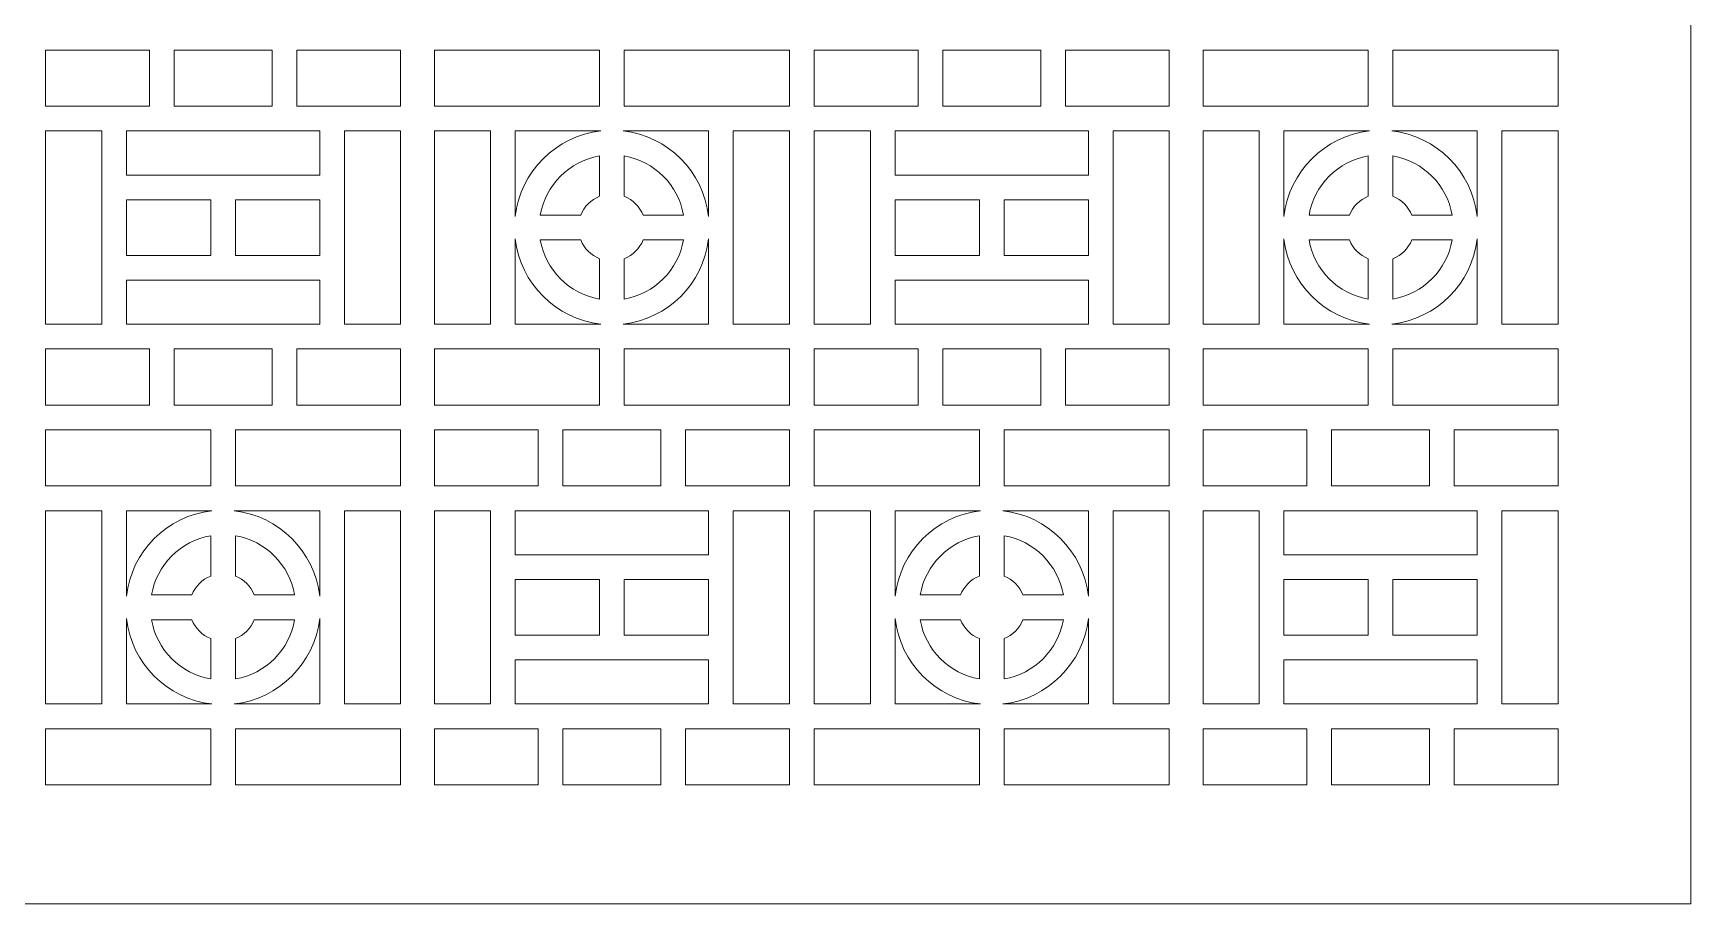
# Model space of a CAD drawing. Header units: centimetres. Extents: x 1.9 to 27.5, y -9.5 to -4.2.
# Drawn here: x 8.08 to 13.14, y -9.5 to -6.84 of the extents above; entities that cross this region are included whole.
import ezdxf

# ---------------------------------------------------------------- set-up
doc = ezdxf.new("R2010")
doc.units = ezdxf.units.CM
doc.header["$MEASUREMENT"] = 0
doc.layers.add('layer 1', color=7, linetype='Continuous')

msp = doc.modelspace()

# ---------------------------------------------------------------- linework, layer by layer
at = {"layer": 'layer 1', "color": 7, "lineweight": 9}
for points, knots in [([(13.14285, -4.17941), (13.14285, -4.17941), (13.14285, -9.5), (13.14285, -9.5), (13.14285, -9.5), (13.14285, -9.5), (1.85394, -9.5), (1.85394, -9.5), (1.85394, -9.5), (1.85394, -9.5), (1.85394, -4.17941), (1.85394, -4.17941), (1.85394, -4.17941), (1.85394, -4.17941), (13.14285, -4.17941), (13.14285, -4.17941)], [0, 0, 0, 0, 0.2, 0.2, 0.2, 0.2, 0.4, 0.4, 0.4, 0.4, 0.6, 0.6, 0.6, 0.6, 1, 1, 1, 1]), ([(8.4336, -7.06285), (8.4336, -7.06285), (8.4336, -6.89124), (8.4336, -6.89124), (8.4336, -6.89124), (8.4336, -6.89124), (8.11644, -6.89124), (8.11644, -6.89124), (8.11644, -6.89124), (8.11644, -6.89124), (8.11644, -7.06285), (8.11644, -7.06285), (8.11644, -7.06285), (8.11644, -7.06285), (8.4336, -7.06285), (8.4336, -7.06285)], [0, 0, 0, 0, 0.2, 0.2, 0.2, 0.2, 0.4, 0.4, 0.4, 0.4, 0.6, 0.6, 0.6, 0.6, 1, 1, 1, 1]), ([(8.50909, -6.89124), (8.50909, -6.89124), (8.50909, -7.06285), (8.50909, -7.06285), (8.50909, -7.06285), (8.50909, -7.06285), (8.80859, -7.06285), (8.80859, -7.06285), (8.80859, -7.06285), (8.80859, -7.06285), (8.80858, -6.89124), (8.80858, -6.89124), (8.80858, -6.89124), (8.80858, -6.89124), (8.50909, -6.89124), (8.50909, -6.89124)], [0, 0, 0, 0, 0.2, 0.2, 0.2, 0.2, 0.4, 0.4, 0.4, 0.4, 0.6, 0.6, 0.6, 0.6, 1, 1, 1, 1]), ([(8.88408, -6.89124), (8.88408, -6.89124), (8.88408, -7.06285), (8.88408, -7.06285), (8.88408, -7.06285), (8.88408, -7.06285), (9.20124, -7.06285), (9.20124, -7.06285), (9.20124, -7.06285), (9.20124, -7.06285), (9.20124, -6.89124), (9.20124, -6.89124), (9.20124, -6.89124), (9.20124, -6.89124), (8.88408, -6.89124), (8.88408, -6.89124)], [0, 0, 0, 0, 0.2, 0.2, 0.2, 0.2, 0.4, 0.4, 0.4, 0.4, 0.6, 0.6, 0.6, 0.6, 1, 1, 1, 1]), ([(9.80896, -7.06285), (9.80896, -7.06285), (9.80896, -6.89124), (9.80896, -6.89124), (9.80896, -6.89124), (9.80896, -6.89124), (9.30431, -6.89124), (9.30431, -6.89124), (9.30431, -6.89124), (9.30431, -6.89124), (9.30431, -7.06285), (9.30431, -7.06285), (9.30431, -7.06285), (9.30431, -7.06285), (9.80896, -7.06285), (9.80896, -7.06285)], [0, 0, 0, 0, 0.2, 0.2, 0.2, 0.2, 0.4, 0.4, 0.4, 0.4, 0.6, 0.6, 0.6, 0.6, 1, 1, 1, 1]), ([(9.88446, -6.89124), (9.88446, -6.89124), (9.88446, -7.06285), (9.88446, -7.06285), (9.88446, -7.06285), (9.88446, -7.06285), (10.38912, -7.06285), (10.38912, -7.06285), (10.38912, -7.06285), (10.38912, -7.06285), (10.38912, -6.89124), (10.38912, -6.89124), (10.38912, -6.89124), (10.38912, -6.89124), (9.88446, -6.89124), (9.88446, -6.89124)], [0, 0, 0, 0, 0.2, 0.2, 0.2, 0.2, 0.4, 0.4, 0.4, 0.4, 0.6, 0.6, 0.6, 0.6, 1, 1, 1, 1]), ([(10.78191, -7.06285), (10.78191, -7.06285), (10.78191, -6.89124), (10.78191, -6.89124), (10.78191, -6.89124), (10.78191, -6.89124), (10.46475, -6.89124), (10.46475, -6.89124), (10.46475, -6.89124), (10.46475, -6.89124), (10.46475, -7.06285), (10.46475, -7.06285), (10.46475, -7.06285), (10.46475, -7.06285), (10.78191, -7.06285), (10.78191, -7.06285)], [0, 0, 0, 0, 0.2, 0.2, 0.2, 0.2, 0.4, 0.4, 0.4, 0.4, 0.6, 0.6, 0.6, 0.6, 1, 1, 1, 1]), ([(10.85741, -6.89124), (10.85741, -6.89124), (10.85741, -7.06285), (10.85741, -7.06285), (10.85741, -7.06285), (10.85741, -7.06285), (11.1569, -7.06285), (11.1569, -7.06285), (11.1569, -7.06285), (11.1569, -7.06285), (11.1569, -6.89124), (11.1569, -6.89124), (11.1569, -6.89124), (11.1569, -6.89124), (10.85741, -6.89124), (10.85741, -6.89124)], [0, 0, 0, 0, 0.2, 0.2, 0.2, 0.2, 0.4, 0.4, 0.4, 0.4, 0.6, 0.6, 0.6, 0.6, 1, 1, 1, 1]), ([(11.23239, -6.89124), (11.23239, -6.89124), (11.2324, -7.06285), (11.2324, -7.06285), (11.2324, -7.06285), (11.2324, -7.06285), (11.54956, -7.06285), (11.54956, -7.06285), (11.54956, -7.06285), (11.54956, -7.06285), (11.54956, -6.89124), (11.54956, -6.89124), (11.54956, -6.89124), (11.54956, -6.89124), (11.23239, -6.89124), (11.23239, -6.89124)], [0, 0, 0, 0, 0.2, 0.2, 0.2, 0.2, 0.4, 0.4, 0.4, 0.4, 0.6, 0.6, 0.6, 0.6, 1, 1, 1, 1]), ([(12.15728, -7.06285), (12.15728, -7.06285), (12.15727, -6.89124), (12.15727, -6.89124), (12.15727, -6.89124), (12.15727, -6.89124), (11.65262, -6.89124), (11.65262, -6.89124), (11.65262, -6.89124), (11.65262, -6.89124), (11.65262, -7.06285), (11.65262, -7.06285), (11.65262, -7.06285), (11.65262, -7.06285), (12.15728, -7.06285), (12.15728, -7.06285)], [0, 0, 0, 0, 0.2, 0.2, 0.2, 0.2, 0.4, 0.4, 0.4, 0.4, 0.6, 0.6, 0.6, 0.6, 1, 1, 1, 1]), ([(12.23277, -6.89124), (12.23277, -6.89124), (12.23277, -7.06285), (12.23277, -7.06285), (12.23277, -7.06285), (12.23277, -7.06285), (12.73743, -7.06285), (12.73743, -7.06285), (12.73743, -7.06285), (12.73743, -7.06285), (12.73743, -6.89124), (12.73743, -6.89124), (12.73743, -6.89124), (12.73743, -6.89124), (12.23277, -6.89124), (12.23277, -6.89124)], [0, 0, 0, 0, 0.2, 0.2, 0.2, 0.2, 0.4, 0.4, 0.4, 0.4, 0.6, 0.6, 0.6, 0.6, 1, 1, 1, 1]), ([(8.28805, -7.72893), (8.28805, -7.72893), (8.28805, -7.13835), (8.28805, -7.13835), (8.28805, -7.13835), (8.28805, -7.13835), (8.11644, -7.13835), (8.11644, -7.13835), (8.11644, -7.13835), (8.11644, -7.13835), (8.11644, -7.72893), (8.11644, -7.72893), (8.11644, -7.72893), (8.11644, -7.72893), (8.28805, -7.72893), (8.28805, -7.72893)], [0, 0, 0, 0, 0.2, 0.2, 0.2, 0.2, 0.4, 0.4, 0.4, 0.4, 0.6, 0.6, 0.6, 0.6, 1, 1, 1, 1]), ([(8.36355, -7.27316), (8.36355, -7.27316), (8.95413, -7.27316), (8.95413, -7.27316), (8.95413, -7.27316), (8.95413, -7.27316), (8.95413, -7.13835), (8.95413, -7.13835), (8.95413, -7.13835), (8.95413, -7.13835), (8.36355, -7.13835), (8.36355, -7.13835), (8.36355, -7.13835), (8.36355, -7.13835), (8.36355, -7.27316), (8.36355, -7.27316)], [0, 0, 0, 0, 0.2, 0.2, 0.2, 0.2, 0.4, 0.4, 0.4, 0.4, 0.6, 0.6, 0.6, 0.6, 1, 1, 1, 1]), ([(9.02963, -7.13835), (9.02963, -7.13835), (9.02963, -7.72893), (9.02963, -7.72893), (9.02963, -7.72893), (9.02963, -7.72893), (9.20124, -7.72893), (9.20124, -7.72893), (9.20124, -7.72893), (9.20124, -7.72893), (9.20124, -7.13835), (9.20124, -7.13835), (9.20124, -7.13835), (9.20124, -7.13835), (9.02963, -7.13835), (9.02963, -7.13835)], [0, 0, 0, 0, 0.2, 0.2, 0.2, 0.2, 0.4, 0.4, 0.4, 0.4, 0.6, 0.6, 0.6, 0.6, 1, 1, 1, 1]), ([(9.47592, -7.72893), (9.47592, -7.72893), (9.47592, -7.13835), (9.47592, -7.13835), (9.47592, -7.13835), (9.47592, -7.13835), (9.30431, -7.13835), (9.30431, -7.13835), (9.30431, -7.13835), (9.30431, -7.13835), (9.30431, -7.72893), (9.30431, -7.72893), (9.30431, -7.72893), (9.30431, -7.72893), (9.47592, -7.72893), (9.47592, -7.72893)], [0, 0, 0, 0, 0.2, 0.2, 0.2, 0.2, 0.4, 0.4, 0.4, 0.4, 0.6, 0.6, 0.6, 0.6, 1, 1, 1, 1]), ([(9.55142, -7.39956), (9.56706, -7.26265), (9.67573, -7.15398), (9.81264, -7.13835), (9.81264, -7.13835), (9.81264, -7.13835), (9.55142, -7.13835), (9.55142, -7.13835), (9.55142, -7.13835), (9.55142, -7.13835), (9.55142, -7.39956), (9.55142, -7.39956)], [0, 0, 0, 0, 0.25, 0.25, 0.25, 0.25, 0.5, 0.5, 0.5, 0.5, 1, 1, 1, 1]), ([(10.142, -7.39947), (10.142, -7.39947), (10.142, -7.13835), (10.142, -7.13835), (10.142, -7.13835), (10.142, -7.13835), (9.88078, -7.13835), (9.88078, -7.13835), (9.88078, -7.13835), (10.01766, -7.15398), (10.12633, -7.26261), (10.142, -7.39947)], [0, 0, 0, 0, 0.25, 0.25, 0.25, 0.25, 0.5, 0.5, 0.5, 0.5, 1, 1, 1, 1]), ([(10.2175, -7.13835), (10.2175, -7.13835), (10.2175, -7.72893), (10.2175, -7.72893), (10.2175, -7.72893), (10.2175, -7.72893), (10.38912, -7.72893), (10.38912, -7.72893), (10.38912, -7.72893), (10.38912, -7.72893), (10.38912, -7.13835), (10.38912, -7.13835), (10.38912, -7.13835), (10.38912, -7.13835), (10.2175, -7.13835), (10.2175, -7.13835)], [0, 0, 0, 0, 0.2, 0.2, 0.2, 0.2, 0.4, 0.4, 0.4, 0.4, 0.6, 0.6, 0.6, 0.6, 1, 1, 1, 1]), ([(10.63637, -7.72893), (10.63637, -7.72893), (10.63637, -7.13835), (10.63637, -7.13835), (10.63637, -7.13835), (10.63637, -7.13835), (10.46475, -7.13835), (10.46475, -7.13835), (10.46475, -7.13835), (10.46475, -7.13835), (10.46475, -7.72893), (10.46475, -7.72893), (10.46475, -7.72893), (10.46475, -7.72893), (10.63637, -7.72893), (10.63637, -7.72893)], [0, 0, 0, 0, 0.2, 0.2, 0.2, 0.2, 0.4, 0.4, 0.4, 0.4, 0.6, 0.6, 0.6, 0.6, 1, 1, 1, 1]), ([(10.71186, -7.27316), (10.71186, -7.27316), (11.30245, -7.27316), (11.30245, -7.27316), (11.30245, -7.27316), (11.30245, -7.27316), (11.30245, -7.13835), (11.30245, -7.13835), (11.30245, -7.13835), (11.30245, -7.13835), (10.71186, -7.13835), (10.71186, -7.13835), (10.71186, -7.13835), (10.71186, -7.13835), (10.71186, -7.27316), (10.71186, -7.27316)], [0, 0, 0, 0, 0.2, 0.2, 0.2, 0.2, 0.4, 0.4, 0.4, 0.4, 0.6, 0.6, 0.6, 0.6, 1, 1, 1, 1]), ([(11.37794, -7.13835), (11.37794, -7.13835), (11.37794, -7.72893), (11.37794, -7.72893), (11.37794, -7.72893), (11.37794, -7.72893), (11.54956, -7.72893), (11.54956, -7.72893), (11.54956, -7.72893), (11.54956, -7.72893), (11.54956, -7.13835), (11.54956, -7.13835), (11.54956, -7.13835), (11.54956, -7.13835), (11.37794, -7.13835), (11.37794, -7.13835)], [0, 0, 0, 0, 0.2, 0.2, 0.2, 0.2, 0.4, 0.4, 0.4, 0.4, 0.6, 0.6, 0.6, 0.6, 1, 1, 1, 1]), ([(11.82424, -7.72893), (11.82424, -7.72893), (11.82424, -7.13835), (11.82424, -7.13835), (11.82424, -7.13835), (11.82424, -7.13835), (11.65262, -7.13835), (11.65262, -7.13835), (11.65262, -7.13835), (11.65262, -7.13835), (11.65262, -7.72893), (11.65262, -7.72893), (11.65262, -7.72893), (11.65262, -7.72893), (11.82424, -7.72893), (11.82424, -7.72893)], [0, 0, 0, 0, 0.2, 0.2, 0.2, 0.2, 0.4, 0.4, 0.4, 0.4, 0.6, 0.6, 0.6, 0.6, 1, 1, 1, 1]), ([(11.89973, -7.39957), (11.91536, -7.26266), (12.02404, -7.15398), (12.16096, -7.13835), (12.16096, -7.13835), (12.16096, -7.13835), (11.89973, -7.13835), (11.89973, -7.13835), (11.89973, -7.13835), (11.89973, -7.13835), (11.89973, -7.39957), (11.89973, -7.39957)], [0, 0, 0, 0, 0.25, 0.25, 0.25, 0.25, 0.5, 0.5, 0.5, 0.5, 1, 1, 1, 1]), ([(12.22909, -7.13835), (12.366, -7.15398), (12.47468, -7.26265), (12.49032, -7.39956), (12.49032, -7.39956), (12.49032, -7.39956), (12.49032, -7.13835), (12.49032, -7.13835), (12.49032, -7.13835), (12.49032, -7.13835), (12.22909, -7.13835), (12.22909, -7.13835)], [0, 0, 0, 0, 0.25, 0.25, 0.25, 0.25, 0.5, 0.5, 0.5, 0.5, 1, 1, 1, 1]), ([(12.56581, -7.13835), (12.56581, -7.13835), (12.56581, -7.72893), (12.56581, -7.72893), (12.56581, -7.72893), (12.56581, -7.72893), (12.73743, -7.72893), (12.73743, -7.72893), (12.73743, -7.72893), (12.73743, -7.72893), (12.73743, -7.13835), (12.73743, -7.13835), (12.73743, -7.13835), (12.73743, -7.13835), (12.56581, -7.13835), (12.56581, -7.13835)], [0, 0, 0, 0, 0.2, 0.2, 0.2, 0.2, 0.4, 0.4, 0.4, 0.4, 0.6, 0.6, 0.6, 0.6, 1, 1, 1, 1]), ([(9.75129, -7.39589), (9.76171, -7.3696), (9.78267, -7.34863), (9.80896, -7.33822), (9.80896, -7.33822), (9.80896, -7.33822), (9.80896, -7.21496), (9.80896, -7.21496), (9.80896, -7.21496), (9.71668, -7.23078), (9.64385, -7.30361), (9.62803, -7.39589), (9.62803, -7.39589), (9.62803, -7.39589), (9.75129, -7.39589), (9.75129, -7.39589)], [0, 0, 0, 0, 0.2, 0.2, 0.2, 0.2, 0.4, 0.4, 0.4, 0.4, 0.6, 0.6, 0.6, 0.6, 1, 1, 1, 1]), ([(9.88446, -7.33822), (9.91075, -7.34864), (9.93171, -7.3696), (9.94213, -7.39589), (9.94213, -7.39589), (9.94213, -7.39589), (10.06539, -7.39589), (10.06539, -7.39589), (10.06539, -7.39589), (10.04956, -7.30361), (9.97674, -7.23078), (9.88446, -7.21496), (9.88446, -7.21496), (9.88446, -7.21496), (9.88446, -7.33822), (9.88446, -7.33822)], [0, 0, 0, 0, 0.2, 0.2, 0.2, 0.2, 0.4, 0.4, 0.4, 0.4, 0.6, 0.6, 0.6, 0.6, 1, 1, 1, 1]), ([(12.09961, -7.39589), (12.11002, -7.3696), (12.13099, -7.34864), (12.15728, -7.33822), (12.15728, -7.33822), (12.15728, -7.33822), (12.15728, -7.21496), (12.15728, -7.21496), (12.15728, -7.21496), (12.06499, -7.23078), (11.99217, -7.30361), (11.97634, -7.39589), (11.97634, -7.39589), (11.97634, -7.39589), (12.09961, -7.39589), (12.09961, -7.39589)], [0, 0, 0, 0, 0.2, 0.2, 0.2, 0.2, 0.4, 0.4, 0.4, 0.4, 0.6, 0.6, 0.6, 0.6, 1, 1, 1, 1]), ([(12.23277, -7.33822), (12.25906, -7.34863), (12.28003, -7.3696), (12.29044, -7.39589), (12.29044, -7.39589), (12.29044, -7.39589), (12.41371, -7.39589), (12.41371, -7.39589), (12.41371, -7.39589), (12.39788, -7.30361), (12.32505, -7.23078), (12.23277, -7.21496), (12.23277, -7.21496), (12.23277, -7.21496), (12.23277, -7.33822), (12.23277, -7.33822)], [0, 0, 0, 0, 0.2, 0.2, 0.2, 0.2, 0.4, 0.4, 0.4, 0.4, 0.6, 0.6, 0.6, 0.6, 1, 1, 1, 1]), ([(8.62109, -7.51862), (8.62109, -7.51862), (8.62109, -7.34866), (8.62109, -7.34866), (8.62109, -7.34866), (8.62109, -7.34866), (8.36355, -7.34866), (8.36355, -7.34866), (8.36355, -7.34866), (8.36355, -7.34866), (8.36355, -7.51862), (8.36355, -7.51862), (8.36355, -7.51862), (8.36355, -7.51862), (8.62109, -7.51862), (8.62109, -7.51862)], [0, 0, 0, 0, 0.2, 0.2, 0.2, 0.2, 0.4, 0.4, 0.4, 0.4, 0.6, 0.6, 0.6, 0.6, 1, 1, 1, 1]), ([(8.69659, -7.34866), (8.69659, -7.34866), (8.69659, -7.51862), (8.69659, -7.51862), (8.69659, -7.51862), (8.69659, -7.51862), (8.95413, -7.51862), (8.95413, -7.51862), (8.95413, -7.51862), (8.95413, -7.51862), (8.95413, -7.34866), (8.95413, -7.34866), (8.95413, -7.34866), (8.95413, -7.34866), (8.69659, -7.34866), (8.69659, -7.34866)], [0, 0, 0, 0, 0.2, 0.2, 0.2, 0.2, 0.4, 0.4, 0.4, 0.4, 0.6, 0.6, 0.6, 0.6, 1, 1, 1, 1]), ([(10.96941, -7.51862), (10.96941, -7.51862), (10.9694, -7.34866), (10.9694, -7.34866), (10.9694, -7.34866), (10.9694, -7.34866), (10.71186, -7.34866), (10.71186, -7.34866), (10.71186, -7.34866), (10.71186, -7.34866), (10.71186, -7.51862), (10.71186, -7.51862), (10.71186, -7.51862), (10.71186, -7.51862), (10.96941, -7.51862), (10.96941, -7.51862)], [0, 0, 0, 0, 0.2, 0.2, 0.2, 0.2, 0.4, 0.4, 0.4, 0.4, 0.6, 0.6, 0.6, 0.6, 1, 1, 1, 1]), ([(11.0449, -7.34866), (11.0449, -7.34866), (11.0449, -7.51862), (11.0449, -7.51862), (11.0449, -7.51862), (11.0449, -7.51862), (11.30245, -7.51862), (11.30245, -7.51862), (11.30245, -7.51862), (11.30245, -7.51862), (11.30245, -7.34866), (11.30245, -7.34866), (11.30245, -7.34866), (11.30245, -7.34866), (11.0449, -7.34866), (11.0449, -7.34866)], [0, 0, 0, 0, 0.2, 0.2, 0.2, 0.2, 0.4, 0.4, 0.4, 0.4, 0.6, 0.6, 0.6, 0.6, 1, 1, 1, 1]), ([(9.81264, -7.72893), (9.67574, -7.7133), (9.56706, -7.60463), (9.55142, -7.46772), (9.55142, -7.46772), (9.55142, -7.46772), (9.55142, -7.72893), (9.55142, -7.72893), (9.55142, -7.72893), (9.55142, -7.72893), (9.81264, -7.72893), (9.81264, -7.72893)], [0, 0, 0, 0, 0.25, 0.25, 0.25, 0.25, 0.5, 0.5, 0.5, 0.5, 1, 1, 1, 1]), ([(9.80896, -7.52905), (9.78267, -7.51864), (9.76171, -7.49768), (9.75129, -7.47139), (9.75129, -7.47139), (9.75129, -7.47139), (9.62803, -7.47139), (9.62803, -7.47139), (9.62803, -7.47139), (9.64385, -7.56367), (9.71668, -7.63649), (9.80896, -7.65232), (9.80896, -7.65232), (9.80896, -7.65232), (9.80896, -7.52905), (9.80896, -7.52905)], [0, 0, 0, 0, 0.2, 0.2, 0.2, 0.2, 0.4, 0.4, 0.4, 0.4, 0.6, 0.6, 0.6, 0.6, 1, 1, 1, 1]), ([(10.142, -7.72893), (10.142, -7.72893), (10.142, -7.4678), (10.142, -7.4678), (10.142, -7.4678), (10.12633, -7.60467), (10.01766, -7.7133), (9.88077, -7.72893), (9.88077, -7.72893), (9.88077, -7.72893), (10.142, -7.72893), (10.142, -7.72893)], [0, 0, 0, 0, 0.25, 0.25, 0.25, 0.25, 0.5, 0.5, 0.5, 0.5, 1, 1, 1, 1]), ([(9.94212, -7.47139), (9.93171, -7.49768), (9.91075, -7.51864), (9.88446, -7.52905), (9.88446, -7.52905), (9.88446, -7.52905), (9.88446, -7.65232), (9.88446, -7.65232), (9.88446, -7.65232), (9.97674, -7.63649), (10.04956, -7.56367), (10.06539, -7.47139), (10.06539, -7.47139), (10.06539, -7.47139), (9.94212, -7.47139), (9.94212, -7.47139)], [0, 0, 0, 0, 0.2, 0.2, 0.2, 0.2, 0.4, 0.4, 0.4, 0.4, 0.6, 0.6, 0.6, 0.6, 1, 1, 1, 1]), ([(12.16096, -7.72893), (12.02405, -7.7133), (11.91536, -7.60462), (11.89973, -7.4677), (11.89973, -7.4677), (11.89973, -7.4677), (11.89973, -7.72893), (11.89973, -7.72893), (11.89973, -7.72893), (11.89973, -7.72893), (12.16096, -7.72893), (12.16096, -7.72893)], [0, 0, 0, 0, 0.25, 0.25, 0.25, 0.25, 0.5, 0.5, 0.5, 0.5, 1, 1, 1, 1]), ([(12.15728, -7.52905), (12.13099, -7.51864), (12.11002, -7.49768), (12.09961, -7.47139), (12.09961, -7.47139), (12.09961, -7.47139), (11.97634, -7.47139), (11.97634, -7.47139), (11.97634, -7.47139), (11.99217, -7.56367), (12.065, -7.63649), (12.15728, -7.65232), (12.15728, -7.65232), (12.15728, -7.65232), (12.15728, -7.52905), (12.15728, -7.52905)], [0, 0, 0, 0, 0.2, 0.2, 0.2, 0.2, 0.4, 0.4, 0.4, 0.4, 0.6, 0.6, 0.6, 0.6, 1, 1, 1, 1]), ([(12.49032, -7.46771), (12.47468, -7.60462), (12.366, -7.7133), (12.22909, -7.72893), (12.22909, -7.72893), (12.22909, -7.72893), (12.49032, -7.72893), (12.49032, -7.72893), (12.49032, -7.72893), (12.49032, -7.72893), (12.49032, -7.46771), (12.49032, -7.46771)], [0, 0, 0, 0, 0.25, 0.25, 0.25, 0.25, 0.5, 0.5, 0.5, 0.5, 1, 1, 1, 1]), ([(12.29044, -7.47139), (12.28003, -7.49768), (12.25906, -7.51864), (12.23277, -7.52905), (12.23277, -7.52905), (12.23277, -7.52905), (12.23277, -7.65232), (12.23277, -7.65232), (12.23277, -7.65232), (12.32505, -7.63649), (12.39788, -7.56367), (12.41371, -7.47139), (12.41371, -7.47139), (12.41371, -7.47139), (12.29044, -7.47139), (12.29044, -7.47139)], [0, 0, 0, 0, 0.2, 0.2, 0.2, 0.2, 0.4, 0.4, 0.4, 0.4, 0.6, 0.6, 0.6, 0.6, 1, 1, 1, 1]), ([(8.95413, -7.59411), (8.95413, -7.59411), (8.36355, -7.59412), (8.36355, -7.59412), (8.36355, -7.59412), (8.36355, -7.59412), (8.36355, -7.72893), (8.36355, -7.72893), (8.36355, -7.72893), (8.36355, -7.72893), (8.95413, -7.72893), (8.95413, -7.72893), (8.95413, -7.72893), (8.95413, -7.72893), (8.95413, -7.59411), (8.95413, -7.59411)], [0, 0, 0, 0, 0.2, 0.2, 0.2, 0.2, 0.4, 0.4, 0.4, 0.4, 0.6, 0.6, 0.6, 0.6, 1, 1, 1, 1]), ([(11.30245, -7.59411), (11.30245, -7.59411), (10.71186, -7.59412), (10.71186, -7.59412), (10.71186, -7.59412), (10.71186, -7.59412), (10.71186, -7.72893), (10.71186, -7.72893), (10.71186, -7.72893), (10.71186, -7.72893), (11.30245, -7.72893), (11.30245, -7.72893), (11.30245, -7.72893), (11.30245, -7.72893), (11.30245, -7.59411), (11.30245, -7.59411)], [0, 0, 0, 0, 0.2, 0.2, 0.2, 0.2, 0.4, 0.4, 0.4, 0.4, 0.6, 0.6, 0.6, 0.6, 1, 1, 1, 1]), ([(8.4336, -7.97604), (8.4336, -7.97604), (8.4336, -7.80443), (8.4336, -7.80443), (8.4336, -7.80443), (8.4336, -7.80443), (8.11644, -7.80443), (8.11644, -7.80443), (8.11644, -7.80443), (8.11644, -7.80443), (8.11644, -7.97604), (8.11644, -7.97604), (8.11644, -7.97604), (8.11644, -7.97604), (8.4336, -7.97604), (8.4336, -7.97604)], [0, 0, 0, 0, 0.2, 0.2, 0.2, 0.2, 0.4, 0.4, 0.4, 0.4, 0.6, 0.6, 0.6, 0.6, 1, 1, 1, 1]), ([(8.50909, -7.80443), (8.50909, -7.80443), (8.50909, -7.97604), (8.50909, -7.97604), (8.50909, -7.97604), (8.50909, -7.97604), (8.80859, -7.97604), (8.80859, -7.97604), (8.80859, -7.97604), (8.80859, -7.97604), (8.80858, -7.80443), (8.80858, -7.80443), (8.80858, -7.80443), (8.80858, -7.80443), (8.50909, -7.80443), (8.50909, -7.80443)], [0, 0, 0, 0, 0.2, 0.2, 0.2, 0.2, 0.4, 0.4, 0.4, 0.4, 0.6, 0.6, 0.6, 0.6, 1, 1, 1, 1]), ([(8.88408, -7.80443), (8.88408, -7.80443), (8.88408, -7.97604), (8.88408, -7.97604), (8.88408, -7.97604), (8.88408, -7.97604), (9.20124, -7.97604), (9.20124, -7.97604), (9.20124, -7.97604), (9.20124, -7.97604), (9.20124, -7.80443), (9.20124, -7.80443), (9.20124, -7.80443), (9.20124, -7.80443), (8.88408, -7.80443), (8.88408, -7.80443)], [0, 0, 0, 0, 0.2, 0.2, 0.2, 0.2, 0.4, 0.4, 0.4, 0.4, 0.6, 0.6, 0.6, 0.6, 1, 1, 1, 1]), ([(9.80896, -7.97604), (9.80896, -7.97604), (9.80896, -7.80443), (9.80896, -7.80443), (9.80896, -7.80443), (9.80896, -7.80443), (9.30431, -7.80443), (9.30431, -7.80443), (9.30431, -7.80443), (9.30431, -7.80443), (9.30431, -7.97604), (9.30431, -7.97604), (9.30431, -7.97604), (9.30431, -7.97604), (9.80896, -7.97604), (9.80896, -7.97604)], [0, 0, 0, 0, 0.2, 0.2, 0.2, 0.2, 0.4, 0.4, 0.4, 0.4, 0.6, 0.6, 0.6, 0.6, 1, 1, 1, 1]), ([(9.88446, -7.80443), (9.88446, -7.80443), (9.88446, -7.97604), (9.88446, -7.97604), (9.88446, -7.97604), (9.88446, -7.97604), (10.38912, -7.97604), (10.38912, -7.97604), (10.38912, -7.97604), (10.38912, -7.97604), (10.38912, -7.80443), (10.38912, -7.80443), (10.38912, -7.80443), (10.38912, -7.80443), (9.88446, -7.80443), (9.88446, -7.80443)], [0, 0, 0, 0, 0.2, 0.2, 0.2, 0.2, 0.4, 0.4, 0.4, 0.4, 0.6, 0.6, 0.6, 0.6, 1, 1, 1, 1]), ([(10.78191, -7.97604), (10.78191, -7.97604), (10.78191, -7.80443), (10.78191, -7.80443), (10.78191, -7.80443), (10.78191, -7.80443), (10.46475, -7.80443), (10.46475, -7.80443), (10.46475, -7.80443), (10.46475, -7.80443), (10.46475, -7.97604), (10.46475, -7.97604), (10.46475, -7.97604), (10.46475, -7.97604), (10.78191, -7.97604), (10.78191, -7.97604)], [0, 0, 0, 0, 0.2, 0.2, 0.2, 0.2, 0.4, 0.4, 0.4, 0.4, 0.6, 0.6, 0.6, 0.6, 1, 1, 1, 1]), ([(10.85741, -7.80443), (10.85741, -7.80443), (10.85741, -7.97604), (10.85741, -7.97604), (10.85741, -7.97604), (10.85741, -7.97604), (11.1569, -7.97604), (11.1569, -7.97604), (11.1569, -7.97604), (11.1569, -7.97604), (11.1569, -7.80443), (11.1569, -7.80443), (11.1569, -7.80443), (11.1569, -7.80443), (10.85741, -7.80443), (10.85741, -7.80443)], [0, 0, 0, 0, 0.2, 0.2, 0.2, 0.2, 0.4, 0.4, 0.4, 0.4, 0.6, 0.6, 0.6, 0.6, 1, 1, 1, 1]), ([(11.23239, -7.80443), (11.23239, -7.80443), (11.2324, -7.97604), (11.2324, -7.97604), (11.2324, -7.97604), (11.2324, -7.97604), (11.54956, -7.97604), (11.54956, -7.97604), (11.54956, -7.97604), (11.54956, -7.97604), (11.54956, -7.80443), (11.54956, -7.80443), (11.54956, -7.80443), (11.54956, -7.80443), (11.23239, -7.80443), (11.23239, -7.80443)], [0, 0, 0, 0, 0.2, 0.2, 0.2, 0.2, 0.4, 0.4, 0.4, 0.4, 0.6, 0.6, 0.6, 0.6, 1, 1, 1, 1]), ([(12.15728, -7.97604), (12.15728, -7.97604), (12.15728, -7.80443), (12.15728, -7.80443), (12.15728, -7.80443), (12.15728, -7.80443), (11.65262, -7.80443), (11.65262, -7.80443), (11.65262, -7.80443), (11.65262, -7.80443), (11.65262, -7.97604), (11.65262, -7.97604), (11.65262, -7.97604), (11.65262, -7.97604), (12.15728, -7.97604), (12.15728, -7.97604)], [0, 0, 0, 0, 0.2, 0.2, 0.2, 0.2, 0.4, 0.4, 0.4, 0.4, 0.6, 0.6, 0.6, 0.6, 1, 1, 1, 1]), ([(12.23277, -7.80443), (12.23277, -7.80443), (12.23277, -7.97604), (12.23277, -7.97604), (12.23277, -7.97604), (12.23277, -7.97604), (12.73743, -7.97604), (12.73743, -7.97604), (12.73743, -7.97604), (12.73743, -7.97604), (12.73743, -7.80443), (12.73743, -7.80443), (12.73743, -7.80443), (12.73743, -7.80443), (12.23277, -7.80443), (12.23277, -7.80443)], [0, 0, 0, 0, 0.2, 0.2, 0.2, 0.2, 0.4, 0.4, 0.4, 0.4, 0.6, 0.6, 0.6, 0.6, 1, 1, 1, 1]), ([(8.62109, -8.22329), (8.62109, -8.22329), (8.62109, -8.05168), (8.62109, -8.05168), (8.62109, -8.05168), (8.62109, -8.05168), (8.11644, -8.05168), (8.11644, -8.05168), (8.11644, -8.05168), (8.11644, -8.05168), (8.11644, -8.22329), (8.11644, -8.22329), (8.11644, -8.22329), (8.11644, -8.22329), (8.62109, -8.22329), (8.62109, -8.22329)], [0, 0, 0, 0, 0.2, 0.2, 0.2, 0.2, 0.4, 0.4, 0.4, 0.4, 0.6, 0.6, 0.6, 0.6, 1, 1, 1, 1]), ([(8.69659, -8.05168), (8.69659, -8.05168), (8.69659, -8.22329), (8.69659, -8.22329), (8.69659, -8.22329), (8.69659, -8.22329), (9.20124, -8.22329), (9.20124, -8.22329), (9.20124, -8.22329), (9.20124, -8.22329), (9.20124, -8.05168), (9.20124, -8.05168), (9.20124, -8.05168), (9.20124, -8.05168), (8.69659, -8.05168), (8.69659, -8.05168)], [0, 0, 0, 0, 0.2, 0.2, 0.2, 0.2, 0.4, 0.4, 0.4, 0.4, 0.6, 0.6, 0.6, 0.6, 1, 1, 1, 1]), ([(9.62147, -8.22329), (9.62147, -8.22329), (9.62147, -8.05168), (9.62147, -8.05168), (9.62147, -8.05168), (9.62147, -8.05168), (9.30431, -8.05168), (9.30431, -8.05168), (9.30431, -8.05168), (9.30431, -8.05168), (9.30431, -8.22329), (9.30431, -8.22329), (9.30431, -8.22329), (9.30431, -8.22329), (9.62147, -8.22329), (9.62147, -8.22329)], [0, 0, 0, 0, 0.2, 0.2, 0.2, 0.2, 0.4, 0.4, 0.4, 0.4, 0.6, 0.6, 0.6, 0.6, 1, 1, 1, 1]), ([(9.99646, -8.22329), (9.99646, -8.22329), (9.99646, -8.05168), (9.99646, -8.05168), (9.99646, -8.05168), (9.99646, -8.05168), (9.69696, -8.05168), (9.69696, -8.05168), (9.69696, -8.05168), (9.69696, -8.05168), (9.69697, -8.22329), (9.69697, -8.22329), (9.69697, -8.22329), (9.69697, -8.22329), (9.99646, -8.22329), (9.99646, -8.22329)], [0, 0, 0, 0, 0.2, 0.2, 0.2, 0.2, 0.4, 0.4, 0.4, 0.4, 0.6, 0.6, 0.6, 0.6, 1, 1, 1, 1]), ([(10.07195, -8.05168), (10.07195, -8.05168), (10.07195, -8.22329), (10.07195, -8.22329), (10.07195, -8.22329), (10.07195, -8.22329), (10.38912, -8.22329), (10.38912, -8.22329), (10.38912, -8.22329), (10.38912, -8.22329), (10.38912, -8.05168), (10.38912, -8.05168), (10.38912, -8.05168), (10.38912, -8.05168), (10.07195, -8.05168), (10.07195, -8.05168)], [0, 0, 0, 0, 0.2, 0.2, 0.2, 0.2, 0.4, 0.4, 0.4, 0.4, 0.6, 0.6, 0.6, 0.6, 1, 1, 1, 1]), ([(10.96941, -8.22329), (10.96941, -8.22329), (10.9694, -8.05168), (10.9694, -8.05168), (10.9694, -8.05168), (10.9694, -8.05168), (10.46475, -8.05168), (10.46475, -8.05168), (10.46475, -8.05168), (10.46475, -8.05168), (10.46475, -8.22329), (10.46475, -8.22329), (10.46475, -8.22329), (10.46475, -8.22329), (10.96941, -8.22329), (10.96941, -8.22329)], [0, 0, 0, 0, 0.2, 0.2, 0.2, 0.2, 0.4, 0.4, 0.4, 0.4, 0.6, 0.6, 0.6, 0.6, 1, 1, 1, 1]), ([(11.0449, -8.05168), (11.0449, -8.05168), (11.0449, -8.22329), (11.0449, -8.22329), (11.0449, -8.22329), (11.0449, -8.22329), (11.54956, -8.22329), (11.54956, -8.22329), (11.54956, -8.22329), (11.54956, -8.22329), (11.54956, -8.05168), (11.54956, -8.05168), (11.54956, -8.05168), (11.54956, -8.05168), (11.0449, -8.05168), (11.0449, -8.05168)], [0, 0, 0, 0, 0.2, 0.2, 0.2, 0.2, 0.4, 0.4, 0.4, 0.4, 0.6, 0.6, 0.6, 0.6, 1, 1, 1, 1]), ([(11.96978, -8.22329), (11.96978, -8.22329), (11.96978, -8.05168), (11.96978, -8.05168), (11.96978, -8.05168), (11.96978, -8.05168), (11.65262, -8.05168), (11.65262, -8.05168), (11.65262, -8.05168), (11.65262, -8.05168), (11.65262, -8.22329), (11.65262, -8.22329), (11.65262, -8.22329), (11.65262, -8.22329), (11.96978, -8.22329), (11.96978, -8.22329)], [0, 0, 0, 0, 0.2, 0.2, 0.2, 0.2, 0.4, 0.4, 0.4, 0.4, 0.6, 0.6, 0.6, 0.6, 1, 1, 1, 1]), ([(12.04528, -8.05168), (12.04528, -8.05168), (12.04528, -8.22329), (12.04528, -8.22329), (12.04528, -8.22329), (12.04528, -8.22329), (12.34477, -8.22329), (12.34477, -8.22329), (12.34477, -8.22329), (12.34477, -8.22329), (12.34477, -8.05168), (12.34477, -8.05168), (12.34477, -8.05168), (12.34477, -8.05168), (12.04528, -8.05168), (12.04528, -8.05168)], [0, 0, 0, 0, 0.2, 0.2, 0.2, 0.2, 0.4, 0.4, 0.4, 0.4, 0.6, 0.6, 0.6, 0.6, 1, 1, 1, 1]), ([(12.42027, -8.05168), (12.42027, -8.05168), (12.42027, -8.22329), (12.42027, -8.22329), (12.42027, -8.22329), (12.42027, -8.22329), (12.73743, -8.22329), (12.73743, -8.22329), (12.73743, -8.22329), (12.73743, -8.22329), (12.73743, -8.05168), (12.73743, -8.05168), (12.73743, -8.05168), (12.73743, -8.05168), (12.42027, -8.05168), (12.42027, -8.05168)], [0, 0, 0, 0, 0.2, 0.2, 0.2, 0.2, 0.4, 0.4, 0.4, 0.4, 0.6, 0.6, 0.6, 0.6, 1, 1, 1, 1]), ([(8.28805, -8.88937), (8.28805, -8.88937), (8.28805, -8.29879), (8.28805, -8.29879), (8.28805, -8.29879), (8.28805, -8.29879), (8.11644, -8.29879), (8.11644, -8.29879), (8.11644, -8.29879), (8.11644, -8.29879), (8.11644, -8.88937), (8.11644, -8.88937), (8.11644, -8.88937), (8.11644, -8.88937), (8.28805, -8.88937), (8.28805, -8.88937)], [0, 0, 0, 0, 0.2, 0.2, 0.2, 0.2, 0.4, 0.4, 0.4, 0.4, 0.6, 0.6, 0.6, 0.6, 1, 1, 1, 1]), ([(8.36355, -8.56), (8.37918, -8.42309), (8.48786, -8.31442), (8.62477, -8.29879), (8.62477, -8.29879), (8.62477, -8.29879), (8.36355, -8.29879), (8.36355, -8.29879), (8.36355, -8.29879), (8.36355, -8.29879), (8.36355, -8.56), (8.36355, -8.56)], [0, 0, 0, 0, 0.25, 0.25, 0.25, 0.25, 0.5, 0.5, 0.5, 0.5, 1, 1, 1, 1]), ([(8.69291, -8.29879), (8.82982, -8.31442), (8.9385, -8.4231), (8.95413, -8.56002), (8.95413, -8.56002), (8.95413, -8.56002), (8.95413, -8.29879), (8.95413, -8.29879), (8.95413, -8.29879), (8.95413, -8.29879), (8.69291, -8.29879), (8.69291, -8.29879)], [0, 0, 0, 0, 0.25, 0.25, 0.25, 0.25, 0.5, 0.5, 0.5, 0.5, 1, 1, 1, 1]), ([(9.02963, -8.29879), (9.02963, -8.29879), (9.02963, -8.88937), (9.02963, -8.88937), (9.02963, -8.88937), (9.02963, -8.88937), (9.20124, -8.88937), (9.20124, -8.88937), (9.20124, -8.88937), (9.20124, -8.88937), (9.20124, -8.29879), (9.20124, -8.29879), (9.20124, -8.29879), (9.20124, -8.29879), (9.02963, -8.29879), (9.02963, -8.29879)], [0, 0, 0, 0, 0.2, 0.2, 0.2, 0.2, 0.4, 0.4, 0.4, 0.4, 0.6, 0.6, 0.6, 0.6, 1, 1, 1, 1]), ([(9.47592, -8.88937), (9.47592, -8.88937), (9.47592, -8.29879), (9.47592, -8.29879), (9.47592, -8.29879), (9.47592, -8.29879), (9.30431, -8.29879), (9.30431, -8.29879), (9.30431, -8.29879), (9.30431, -8.29879), (9.30431, -8.88937), (9.30431, -8.88937), (9.30431, -8.88937), (9.30431, -8.88937), (9.47592, -8.88937), (9.47592, -8.88937)], [0, 0, 0, 0, 0.2, 0.2, 0.2, 0.2, 0.4, 0.4, 0.4, 0.4, 0.6, 0.6, 0.6, 0.6, 1, 1, 1, 1]), ([(10.142, -8.43361), (10.142, -8.43361), (10.142, -8.29879), (10.142, -8.29879), (10.142, -8.29879), (10.142, -8.29879), (9.55142, -8.29879), (9.55142, -8.29879), (9.55142, -8.29879), (9.55142, -8.29879), (9.55142, -8.43361), (9.55142, -8.43361), (9.55142, -8.43361), (9.55142, -8.43361), (10.142, -8.43361), (10.142, -8.43361)], [0, 0, 0, 0, 0.2, 0.2, 0.2, 0.2, 0.4, 0.4, 0.4, 0.4, 0.6, 0.6, 0.6, 0.6, 1, 1, 1, 1]), ([(10.2175, -8.29879), (10.2175, -8.29879), (10.2175, -8.88937), (10.2175, -8.88937), (10.2175, -8.88937), (10.2175, -8.88937), (10.38912, -8.88937), (10.38912, -8.88937), (10.38912, -8.88937), (10.38912, -8.88937), (10.38912, -8.29879), (10.38912, -8.29879), (10.38912, -8.29879), (10.38912, -8.29879), (10.2175, -8.29879), (10.2175, -8.29879)], [0, 0, 0, 0, 0.2, 0.2, 0.2, 0.2, 0.4, 0.4, 0.4, 0.4, 0.6, 0.6, 0.6, 0.6, 1, 1, 1, 1]), ([(10.63637, -8.88937), (10.63637, -8.88937), (10.63637, -8.29879), (10.63637, -8.29879), (10.63637, -8.29879), (10.63637, -8.29879), (10.46475, -8.29879), (10.46475, -8.29879), (10.46475, -8.29879), (10.46475, -8.29879), (10.46475, -8.88937), (10.46475, -8.88937), (10.46475, -8.88937), (10.46475, -8.88937), (10.63637, -8.88937), (10.63637, -8.88937)], [0, 0, 0, 0, 0.2, 0.2, 0.2, 0.2, 0.4, 0.4, 0.4, 0.4, 0.6, 0.6, 0.6, 0.6, 1, 1, 1, 1]), ([(10.71186, -8.56002), (10.72749, -8.4231), (10.83617, -8.31442), (10.97308, -8.29879), (10.97308, -8.29879), (10.97308, -8.29879), (10.71186, -8.29879), (10.71186, -8.29879), (10.71186, -8.29879), (10.71186, -8.29879), (10.71186, -8.56002), (10.71186, -8.56002)], [0, 0, 0, 0, 0.25, 0.25, 0.25, 0.25, 0.5, 0.5, 0.5, 0.5, 1, 1, 1, 1]), ([(11.04122, -8.29879), (11.17813, -8.31442), (11.28681, -8.4231), (11.30245, -8.56001), (11.30245, -8.56001), (11.30245, -8.56001), (11.30245, -8.29879), (11.30245, -8.29879), (11.30245, -8.29879), (11.30245, -8.29879), (11.04122, -8.29879), (11.04122, -8.29879)], [0, 0, 0, 0, 0.25, 0.25, 0.25, 0.25, 0.5, 0.5, 0.5, 0.5, 1, 1, 1, 1]), ([(11.37794, -8.29879), (11.37794, -8.29879), (11.37794, -8.88937), (11.37794, -8.88937), (11.37794, -8.88937), (11.37794, -8.88937), (11.54956, -8.88937), (11.54956, -8.88937), (11.54956, -8.88937), (11.54956, -8.88937), (11.54956, -8.29879), (11.54956, -8.29879), (11.54956, -8.29879), (11.54956, -8.29879), (11.37794, -8.29879), (11.37794, -8.29879)], [0, 0, 0, 0, 0.2, 0.2, 0.2, 0.2, 0.4, 0.4, 0.4, 0.4, 0.6, 0.6, 0.6, 0.6, 1, 1, 1, 1]), ([(11.82424, -8.88937), (11.82424, -8.88937), (11.82424, -8.29879), (11.82424, -8.29879), (11.82424, -8.29879), (11.82424, -8.29879), (11.65262, -8.29879), (11.65262, -8.29879), (11.65262, -8.29879), (11.65262, -8.29879), (11.65262, -8.88937), (11.65262, -8.88937), (11.65262, -8.88937), (11.65262, -8.88937), (11.82424, -8.88937), (11.82424, -8.88937)], [0, 0, 0, 0, 0.2, 0.2, 0.2, 0.2, 0.4, 0.4, 0.4, 0.4, 0.6, 0.6, 0.6, 0.6, 1, 1, 1, 1]), ([(11.89973, -8.43361), (11.89973, -8.43361), (12.49032, -8.43361), (12.49032, -8.43361), (12.49032, -8.43361), (12.49032, -8.43361), (12.49032, -8.29879), (12.49032, -8.29879), (12.49032, -8.29879), (12.49032, -8.29879), (11.89973, -8.29879), (11.89973, -8.29879), (11.89973, -8.29879), (11.89973, -8.29879), (11.89973, -8.43361), (11.89973, -8.43361)], [0, 0, 0, 0, 0.2, 0.2, 0.2, 0.2, 0.4, 0.4, 0.4, 0.4, 0.6, 0.6, 0.6, 0.6, 1, 1, 1, 1]), ([(12.56581, -8.29879), (12.56581, -8.29879), (12.56581, -8.88937), (12.56581, -8.88937), (12.56581, -8.88937), (12.56581, -8.88937), (12.73743, -8.88937), (12.73743, -8.88937), (12.73743, -8.88937), (12.73743, -8.88937), (12.73743, -8.29879), (12.73743, -8.29879), (12.73743, -8.29879), (12.73743, -8.29879), (12.56581, -8.29879), (12.56581, -8.29879)], [0, 0, 0, 0, 0.2, 0.2, 0.2, 0.2, 0.4, 0.4, 0.4, 0.4, 0.6, 0.6, 0.6, 0.6, 1, 1, 1, 1]), ([(8.56342, -8.55633), (8.57383, -8.53004), (8.5948, -8.50908), (8.62109, -8.49866), (8.62109, -8.49866), (8.62109, -8.49866), (8.62109, -8.3754), (8.62109, -8.3754), (8.62109, -8.3754), (8.52881, -8.39122), (8.45598, -8.46405), (8.44016, -8.55633), (8.44016, -8.55633), (8.44016, -8.55633), (8.56342, -8.55633), (8.56342, -8.55633)], [0, 0, 0, 0, 0.2, 0.2, 0.2, 0.2, 0.4, 0.4, 0.4, 0.4, 0.6, 0.6, 0.6, 0.6, 1, 1, 1, 1]), ([(8.69659, -8.49866), (8.72288, -8.50908), (8.74384, -8.53004), (8.75425, -8.55633), (8.75425, -8.55633), (8.75425, -8.55633), (8.87752, -8.55633), (8.87752, -8.55633), (8.87752, -8.55633), (8.86169, -8.46405), (8.78887, -8.39123), (8.69659, -8.3754), (8.69659, -8.3754), (8.69659, -8.3754), (8.69659, -8.49866), (8.69659, -8.49866)], [0, 0, 0, 0, 0.2, 0.2, 0.2, 0.2, 0.4, 0.4, 0.4, 0.4, 0.6, 0.6, 0.6, 0.6, 1, 1, 1, 1]), ([(10.91174, -8.55633), (10.92215, -8.53004), (10.94311, -8.50908), (10.9694, -8.49866), (10.9694, -8.49866), (10.9694, -8.49866), (10.9694, -8.3754), (10.9694, -8.3754), (10.9694, -8.3754), (10.87712, -8.39123), (10.8043, -8.46405), (10.78847, -8.55633), (10.78847, -8.55633), (10.78847, -8.55633), (10.91174, -8.55633), (10.91174, -8.55633)], [0, 0, 0, 0, 0.2, 0.2, 0.2, 0.2, 0.4, 0.4, 0.4, 0.4, 0.6, 0.6, 0.6, 0.6, 1, 1, 1, 1]), ([(11.0449, -8.49866), (11.07119, -8.50908), (11.09216, -8.53004), (11.10257, -8.55633), (11.10257, -8.55633), (11.10257, -8.55633), (11.22583, -8.55633), (11.22583, -8.55633), (11.22583, -8.55633), (11.21001, -8.46405), (11.13718, -8.39122), (11.0449, -8.3754), (11.0449, -8.3754), (11.0449, -8.3754), (11.0449, -8.49866), (11.0449, -8.49866)], [0, 0, 0, 0, 0.2, 0.2, 0.2, 0.2, 0.4, 0.4, 0.4, 0.4, 0.6, 0.6, 0.6, 0.6, 1, 1, 1, 1]), ([(9.80896, -8.67906), (9.80896, -8.67906), (9.80896, -8.5091), (9.80896, -8.5091), (9.80896, -8.5091), (9.80896, -8.5091), (9.55142, -8.5091), (9.55142, -8.5091), (9.55142, -8.5091), (9.55142, -8.5091), (9.55142, -8.67906), (9.55142, -8.67906), (9.55142, -8.67906), (9.55142, -8.67906), (9.80896, -8.67906), (9.80896, -8.67906)], [0, 0, 0, 0, 0.2, 0.2, 0.2, 0.2, 0.4, 0.4, 0.4, 0.4, 0.6, 0.6, 0.6, 0.6, 1, 1, 1, 1]), ([(10.142, -8.67906), (10.142, -8.67906), (10.142, -8.5091), (10.142, -8.5091), (10.142, -8.5091), (10.142, -8.5091), (9.88446, -8.5091), (9.88446, -8.5091), (9.88446, -8.5091), (9.88446, -8.5091), (9.88446, -8.67906), (9.88446, -8.67906), (9.88446, -8.67906), (9.88446, -8.67906), (10.142, -8.67906), (10.142, -8.67906)], [0, 0, 0, 0, 0.2, 0.2, 0.2, 0.2, 0.4, 0.4, 0.4, 0.4, 0.6, 0.6, 0.6, 0.6, 1, 1, 1, 1]), ([(12.15728, -8.67906), (12.15728, -8.67906), (12.15728, -8.5091), (12.15728, -8.5091), (12.15728, -8.5091), (12.15728, -8.5091), (11.89973, -8.5091), (11.89973, -8.5091), (11.89973, -8.5091), (11.89973, -8.5091), (11.89973, -8.67906), (11.89973, -8.67906), (11.89973, -8.67906), (11.89973, -8.67906), (12.15728, -8.67906), (12.15728, -8.67906)], [0, 0, 0, 0, 0.2, 0.2, 0.2, 0.2, 0.4, 0.4, 0.4, 0.4, 0.6, 0.6, 0.6, 0.6, 1, 1, 1, 1]), ([(12.23277, -8.5091), (12.23277, -8.5091), (12.23277, -8.67906), (12.23277, -8.67906), (12.23277, -8.67906), (12.23277, -8.67906), (12.49032, -8.67906), (12.49032, -8.67906), (12.49032, -8.67906), (12.49032, -8.67906), (12.49032, -8.5091), (12.49032, -8.5091), (12.49032, -8.5091), (12.49032, -8.5091), (12.23277, -8.5091), (12.23277, -8.5091)], [0, 0, 0, 0, 0.2, 0.2, 0.2, 0.2, 0.4, 0.4, 0.4, 0.4, 0.6, 0.6, 0.6, 0.6, 1, 1, 1, 1]), ([(8.62477, -8.88937), (8.48786, -8.87374), (8.37918, -8.76507), (8.36355, -8.62816), (8.36355, -8.62816), (8.36355, -8.62816), (8.36355, -8.88937), (8.36355, -8.88937), (8.36355, -8.88937), (8.36355, -8.88937), (8.62477, -8.88937), (8.62477, -8.88937)], [0, 0, 0, 0, 0.25, 0.25, 0.25, 0.25, 0.5, 0.5, 0.5, 0.5, 1, 1, 1, 1]), ([(8.62109, -8.6895), (8.5948, -8.67908), (8.57384, -8.65812), (8.56342, -8.63183), (8.56342, -8.63183), (8.56342, -8.63183), (8.44016, -8.63183), (8.44016, -8.63183), (8.44016, -8.63183), (8.45598, -8.72411), (8.52881, -8.79694), (8.62109, -8.81276), (8.62109, -8.81276), (8.62109, -8.81276), (8.62109, -8.6895), (8.62109, -8.6895)], [0, 0, 0, 0, 0.2, 0.2, 0.2, 0.2, 0.4, 0.4, 0.4, 0.4, 0.6, 0.6, 0.6, 0.6, 1, 1, 1, 1]), ([(8.95413, -8.62814), (8.9385, -8.76506), (8.82982, -8.87374), (8.6929, -8.88937), (8.6929, -8.88937), (8.6929, -8.88937), (8.95413, -8.88937), (8.95413, -8.88937), (8.95413, -8.88937), (8.95413, -8.88937), (8.95413, -8.62814), (8.95413, -8.62814)], [0, 0, 0, 0, 0.25, 0.25, 0.25, 0.25, 0.5, 0.5, 0.5, 0.5, 1, 1, 1, 1]), ([(8.75425, -8.63183), (8.74384, -8.65812), (8.72287, -8.67908), (8.69659, -8.6895), (8.69659, -8.6895), (8.69659, -8.6895), (8.69659, -8.81276), (8.69659, -8.81276), (8.69659, -8.81276), (8.78887, -8.79694), (8.86169, -8.72411), (8.87752, -8.63183), (8.87752, -8.63183), (8.87752, -8.63183), (8.75425, -8.63183), (8.75425, -8.63183)], [0, 0, 0, 0, 0.2, 0.2, 0.2, 0.2, 0.4, 0.4, 0.4, 0.4, 0.6, 0.6, 0.6, 0.6, 1, 1, 1, 1]), ([(10.97309, -8.88937), (10.83618, -8.87374), (10.72749, -8.76506), (10.71186, -8.62815), (10.71186, -8.62815), (10.71186, -8.62815), (10.71186, -8.88937), (10.71186, -8.88937), (10.71186, -8.88937), (10.71186, -8.88937), (10.97309, -8.88937), (10.97309, -8.88937)], [0, 0, 0, 0, 0.25, 0.25, 0.25, 0.25, 0.5, 0.5, 0.5, 0.5, 1, 1, 1, 1]), ([(10.9694, -8.6895), (10.94312, -8.67908), (10.92215, -8.65812), (10.91174, -8.63183), (10.91174, -8.63183), (10.91174, -8.63183), (10.78847, -8.63183), (10.78847, -8.63183), (10.78847, -8.63183), (10.8043, -8.72411), (10.87712, -8.79694), (10.9694, -8.81276), (10.9694, -8.81276), (10.9694, -8.81276), (10.9694, -8.6895), (10.9694, -8.6895)], [0, 0, 0, 0, 0.2, 0.2, 0.2, 0.2, 0.4, 0.4, 0.4, 0.4, 0.6, 0.6, 0.6, 0.6, 1, 1, 1, 1]), ([(11.30245, -8.62815), (11.28681, -8.76506), (11.17813, -8.87374), (11.04122, -8.88937), (11.04122, -8.88937), (11.04122, -8.88937), (11.30245, -8.88937), (11.30245, -8.88937), (11.30245, -8.88937), (11.30245, -8.88937), (11.30245, -8.62815), (11.30245, -8.62815)], [0, 0, 0, 0, 0.25, 0.25, 0.25, 0.25, 0.5, 0.5, 0.5, 0.5, 1, 1, 1, 1]), ([(11.10257, -8.63183), (11.09216, -8.65812), (11.07119, -8.67908), (11.0449, -8.6895), (11.0449, -8.6895), (11.0449, -8.6895), (11.0449, -8.81276), (11.0449, -8.81276), (11.0449, -8.81276), (11.13718, -8.79694), (11.21001, -8.72411), (11.22583, -8.63183), (11.22583, -8.63183), (11.22583, -8.63183), (11.10257, -8.63183), (11.10257, -8.63183)], [0, 0, 0, 0, 0.2, 0.2, 0.2, 0.2, 0.4, 0.4, 0.4, 0.4, 0.6, 0.6, 0.6, 0.6, 1, 1, 1, 1]), ([(10.142, -8.88937), (10.142, -8.88937), (10.142, -8.75456), (10.142, -8.75456), (10.142, -8.75456), (10.142, -8.75456), (9.55142, -8.75456), (9.55142, -8.75456), (9.55142, -8.75456), (9.55142, -8.75456), (9.55142, -8.88937), (9.55142, -8.88937), (9.55142, -8.88937), (9.55142, -8.88937), (10.142, -8.88937), (10.142, -8.88937)], [0, 0, 0, 0, 0.2, 0.2, 0.2, 0.2, 0.4, 0.4, 0.4, 0.4, 0.6, 0.6, 0.6, 0.6, 1, 1, 1, 1]), ([(12.49032, -8.75456), (12.49032, -8.75456), (11.89973, -8.75456), (11.89973, -8.75456), (11.89973, -8.75456), (11.89973, -8.75456), (11.89973, -8.88937), (11.89973, -8.88937), (11.89973, -8.88937), (11.89973, -8.88937), (12.49032, -8.88937), (12.49032, -8.88937), (12.49032, -8.88937), (12.49032, -8.88937), (12.49032, -8.75456), (12.49032, -8.75456)], [0, 0, 0, 0, 0.2, 0.2, 0.2, 0.2, 0.4, 0.4, 0.4, 0.4, 0.6, 0.6, 0.6, 0.6, 1, 1, 1, 1]), ([(8.62109, -9.13649), (8.62109, -9.13649), (8.62109, -8.96487), (8.62109, -8.96487), (8.62109, -8.96487), (8.62109, -8.96487), (8.11644, -8.96487), (8.11644, -8.96487), (8.11644, -8.96487), (8.11644, -8.96487), (8.11644, -9.13649), (8.11644, -9.13649), (8.11644, -9.13649), (8.11644, -9.13649), (8.62109, -9.13649), (8.62109, -9.13649)], [0, 0, 0, 0, 0.2, 0.2, 0.2, 0.2, 0.4, 0.4, 0.4, 0.4, 0.6, 0.6, 0.6, 0.6, 1, 1, 1, 1]), ([(8.69659, -8.96487), (8.69659, -8.96487), (8.69659, -9.13649), (8.69659, -9.13649), (8.69659, -9.13649), (8.69659, -9.13649), (9.20124, -9.13649), (9.20124, -9.13649), (9.20124, -9.13649), (9.20124, -9.13649), (9.20124, -8.96487), (9.20124, -8.96487), (9.20124, -8.96487), (9.20124, -8.96487), (8.69659, -8.96487), (8.69659, -8.96487)], [0, 0, 0, 0, 0.2, 0.2, 0.2, 0.2, 0.4, 0.4, 0.4, 0.4, 0.6, 0.6, 0.6, 0.6, 1, 1, 1, 1]), ([(9.62147, -9.13649), (9.62147, -9.13649), (9.62147, -8.96487), (9.62147, -8.96487), (9.62147, -8.96487), (9.62147, -8.96487), (9.30431, -8.96487), (9.30431, -8.96487), (9.30431, -8.96487), (9.30431, -8.96487), (9.30431, -9.13649), (9.30431, -9.13649), (9.30431, -9.13649), (9.30431, -9.13649), (9.62147, -9.13649), (9.62147, -9.13649)], [0, 0, 0, 0, 0.2, 0.2, 0.2, 0.2, 0.4, 0.4, 0.4, 0.4, 0.6, 0.6, 0.6, 0.6, 1, 1, 1, 1]), ([(9.99646, -9.13649), (9.99646, -9.13649), (9.99646, -8.96487), (9.99646, -8.96487), (9.99646, -8.96487), (9.99646, -8.96487), (9.69696, -8.96487), (9.69696, -8.96487), (9.69696, -8.96487), (9.69696, -8.96487), (9.69697, -9.13649), (9.69697, -9.13649), (9.69697, -9.13649), (9.69697, -9.13649), (9.99646, -9.13649), (9.99646, -9.13649)], [0, 0, 0, 0, 0.2, 0.2, 0.2, 0.2, 0.4, 0.4, 0.4, 0.4, 0.6, 0.6, 0.6, 0.6, 1, 1, 1, 1]), ([(10.07195, -8.96487), (10.07195, -8.96487), (10.07195, -9.13649), (10.07195, -9.13649), (10.07195, -9.13649), (10.07195, -9.13649), (10.38912, -9.13649), (10.38912, -9.13649), (10.38912, -9.13649), (10.38912, -9.13649), (10.38912, -8.96487), (10.38912, -8.96487), (10.38912, -8.96487), (10.38912, -8.96487), (10.07195, -8.96487), (10.07195, -8.96487)], [0, 0, 0, 0, 0.2, 0.2, 0.2, 0.2, 0.4, 0.4, 0.4, 0.4, 0.6, 0.6, 0.6, 0.6, 1, 1, 1, 1]), ([(10.96941, -9.13649), (10.96941, -9.13649), (10.9694, -8.96487), (10.9694, -8.96487), (10.9694, -8.96487), (10.9694, -8.96487), (10.46475, -8.96487), (10.46475, -8.96487), (10.46475, -8.96487), (10.46475, -8.96487), (10.46475, -9.13649), (10.46475, -9.13649), (10.46475, -9.13649), (10.46475, -9.13649), (10.96941, -9.13649), (10.96941, -9.13649)], [0, 0, 0, 0, 0.2, 0.2, 0.2, 0.2, 0.4, 0.4, 0.4, 0.4, 0.6, 0.6, 0.6, 0.6, 1, 1, 1, 1]), ([(11.0449, -8.96487), (11.0449, -8.96487), (11.0449, -9.13649), (11.0449, -9.13649), (11.0449, -9.13649), (11.0449, -9.13649), (11.54956, -9.13649), (11.54956, -9.13649), (11.54956, -9.13649), (11.54956, -9.13649), (11.54956, -8.96487), (11.54956, -8.96487), (11.54956, -8.96487), (11.54956, -8.96487), (11.0449, -8.96487), (11.0449, -8.96487)], [0, 0, 0, 0, 0.2, 0.2, 0.2, 0.2, 0.4, 0.4, 0.4, 0.4, 0.6, 0.6, 0.6, 0.6, 1, 1, 1, 1]), ([(11.96978, -9.13649), (11.96978, -9.13649), (11.96978, -8.96487), (11.96978, -8.96487), (11.96978, -8.96487), (11.96978, -8.96487), (11.65262, -8.96487), (11.65262, -8.96487), (11.65262, -8.96487), (11.65262, -8.96487), (11.65262, -9.13649), (11.65262, -9.13649), (11.65262, -9.13649), (11.65262, -9.13649), (11.96978, -9.13649), (11.96978, -9.13649)], [0, 0, 0, 0, 0.2, 0.2, 0.2, 0.2, 0.4, 0.4, 0.4, 0.4, 0.6, 0.6, 0.6, 0.6, 1, 1, 1, 1]), ([(12.04528, -8.96487), (12.04528, -8.96487), (12.04528, -9.13649), (12.04528, -9.13649), (12.04528, -9.13649), (12.04528, -9.13649), (12.34477, -9.13649), (12.34477, -9.13649), (12.34477, -9.13649), (12.34477, -9.13649), (12.34477, -8.96487), (12.34477, -8.96487), (12.34477, -8.96487), (12.34477, -8.96487), (12.04528, -8.96487), (12.04528, -8.96487)], [0, 0, 0, 0, 0.2, 0.2, 0.2, 0.2, 0.4, 0.4, 0.4, 0.4, 0.6, 0.6, 0.6, 0.6, 1, 1, 1, 1]), ([(12.42027, -8.96487), (12.42027, -8.96487), (12.42027, -9.13649), (12.42027, -9.13649), (12.42027, -9.13649), (12.42027, -9.13649), (12.73743, -9.13649), (12.73743, -9.13649), (12.73743, -9.13649), (12.73743, -9.13649), (12.73743, -8.96487), (12.73743, -8.96487), (12.73743, -8.96487), (12.73743, -8.96487), (12.42027, -8.96487), (12.42027, -8.96487)], [0, 0, 0, 0, 0.2, 0.2, 0.2, 0.2, 0.4, 0.4, 0.4, 0.4, 0.6, 0.6, 0.6, 0.6, 1, 1, 1, 1])]:
    msp.add_open_spline(points, degree=3, knots=knots, dxfattribs=at)

doc.saveas('drawing.dxf')
